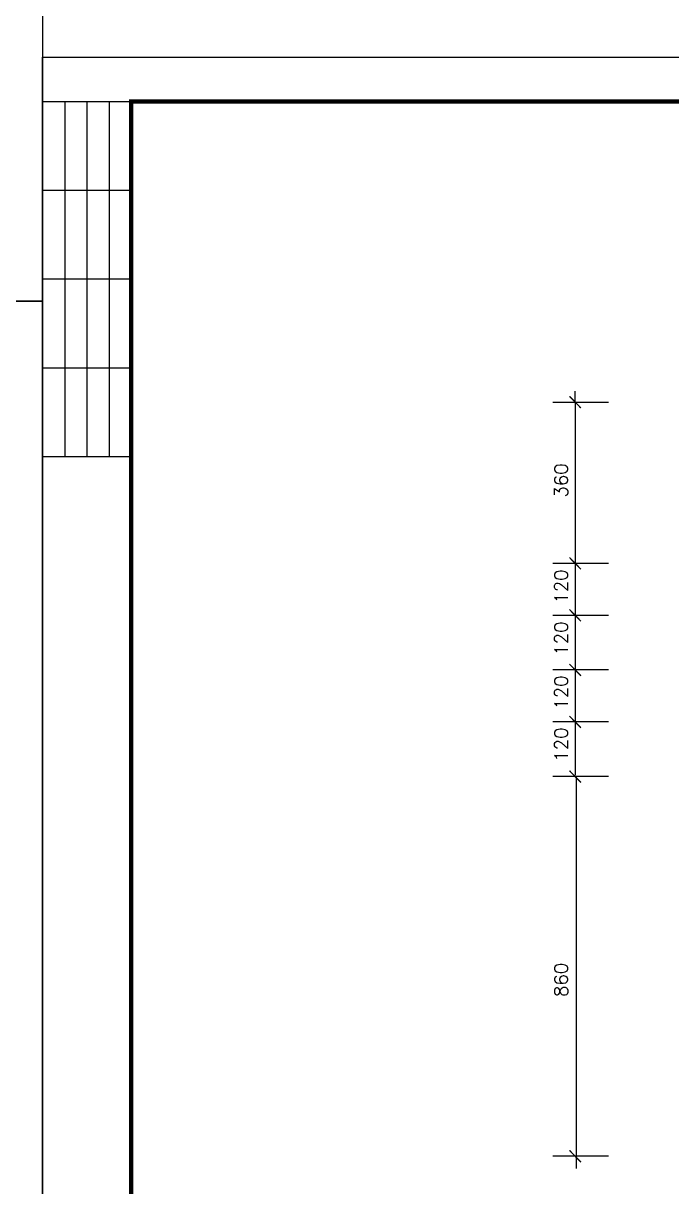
# Model space of a CAD drawing. Extents: x 385 to 3225, y -5 to 1635.
# Drawn here: x 2590.7 to 2736.8, y 1025.5 to 1287.6 of the extents above; entities that cross this region are included whole.
import ezdxf

# ---------------------------------------------------------------- set-up
doc = ezdxf.new("R2010")
doc.units = 0
doc.header["$LTSCALE"] = 30
doc.header["$MEASUREMENT"] = 0
doc.layers.get('0').update_dxf_attribs({"linetype": 'CONTINUOUS'})
doc.styles.add('HZ', font='txt', dxfattribs={"bigfont": 'hztxt'})

msp = doc.modelspace()

# ---------------------------------------------------------------- linework, layer by layer
for p, q in [((2595, 1635), (2595, 1225)), ((2595, 870), (2595, 1280)), ((2595, 1280), (3175, 1280)), ((2595, 1280), (2615, 1280)), ((2595, 1270), (2615, 1270)), ((2600, 1270), (2600, 1190)), ((2605, 1270), (2605, 1190)), ((2610, 1270), (2610, 1190)), ((2595, 1250), (2615, 1250)), ((2595, 1230), (2615, 1230)), ((2595, 1225), (2015, 1225)), ((2015, 1225), (2595, 1225)), ((2595, 1225), (2595, 815)), ((2595, 1210), (2615, 1210)), ((2714.98, 1202.23), (2714.98, 1204.73)), ((2709.98, 1202.23), (2722.48, 1202.23)), ((2714.98, 1202.23), (2714.98, 1166.23)), ((2595, 1190), (2615, 1190)), ((2709.98, 1166.02), (2722.48, 1166.02)), ((2714.98, 1166.23), (2714.98, 1154.23)), ((2709.98, 1154.31), (2722.48, 1154.31)), ((2714.98, 1154.23), (2714.98, 1142.23)), ((2709.98, 1142), (2722.48, 1142)), ((2714.98, 1142.23), (2714.98, 1130.23)), ((2709.98, 1130.29), (2722.48, 1130.29)), ((2714.98, 1130.23), (2714.98, 1118.23)), ((2709.98, 1117.99), (2722.48, 1117.99)), ((2715.25, 1117.99), (2715.25, 1032.23)), ((2709.98, 1032.47), (2722.48, 1032.47)), ((2715.21, 1032.46), (2715.21, 1029.65))]:
    msp.add_line(p, q)
for points, const_width in [([(2615, 880), (2615, 1270), (3165, 1270), (3165, 880), (2615, 880)], 1), ([(2713.72, 1203.58), (2716.3, 1200.93)], 0.3), ([(2713.72, 1167.26), (2716.3, 1164.61)], 0.3), ([(2713.72, 1155.55), (2716.3, 1152.9)], 0.3), ([(2713.72, 1143.25), (2716.3, 1140.6)], 0.3), ([(2713.72, 1131.53), (2716.3, 1128.88)], 0.3), ([(2713.72, 1119.23), (2716.3, 1116.58)], 0.3), ([(2713.72, 1033.71), (2716.3, 1031.06)], 0.3)]:
    msp.add_lwpolyline(points, dxfattribs=dict(const_width=const_width))

# ---------------------------------------------------------------- texts
at = {"style": 'HZ'}
for s, p in [('360', (2713.33, 1180.76)), ('120', (2713.33, 1156.87)), ('120', (2713.33, 1145.14)), ('120', (2713.33, 1132.98)), ('120', (2713.33, 1121.25)), ('860', (2713.33, 1068.26))]:
    msp.add_text(s, height=3, rotation=90, dxfattribs=at).set_placement(p)

doc.saveas('drawing.dxf')
